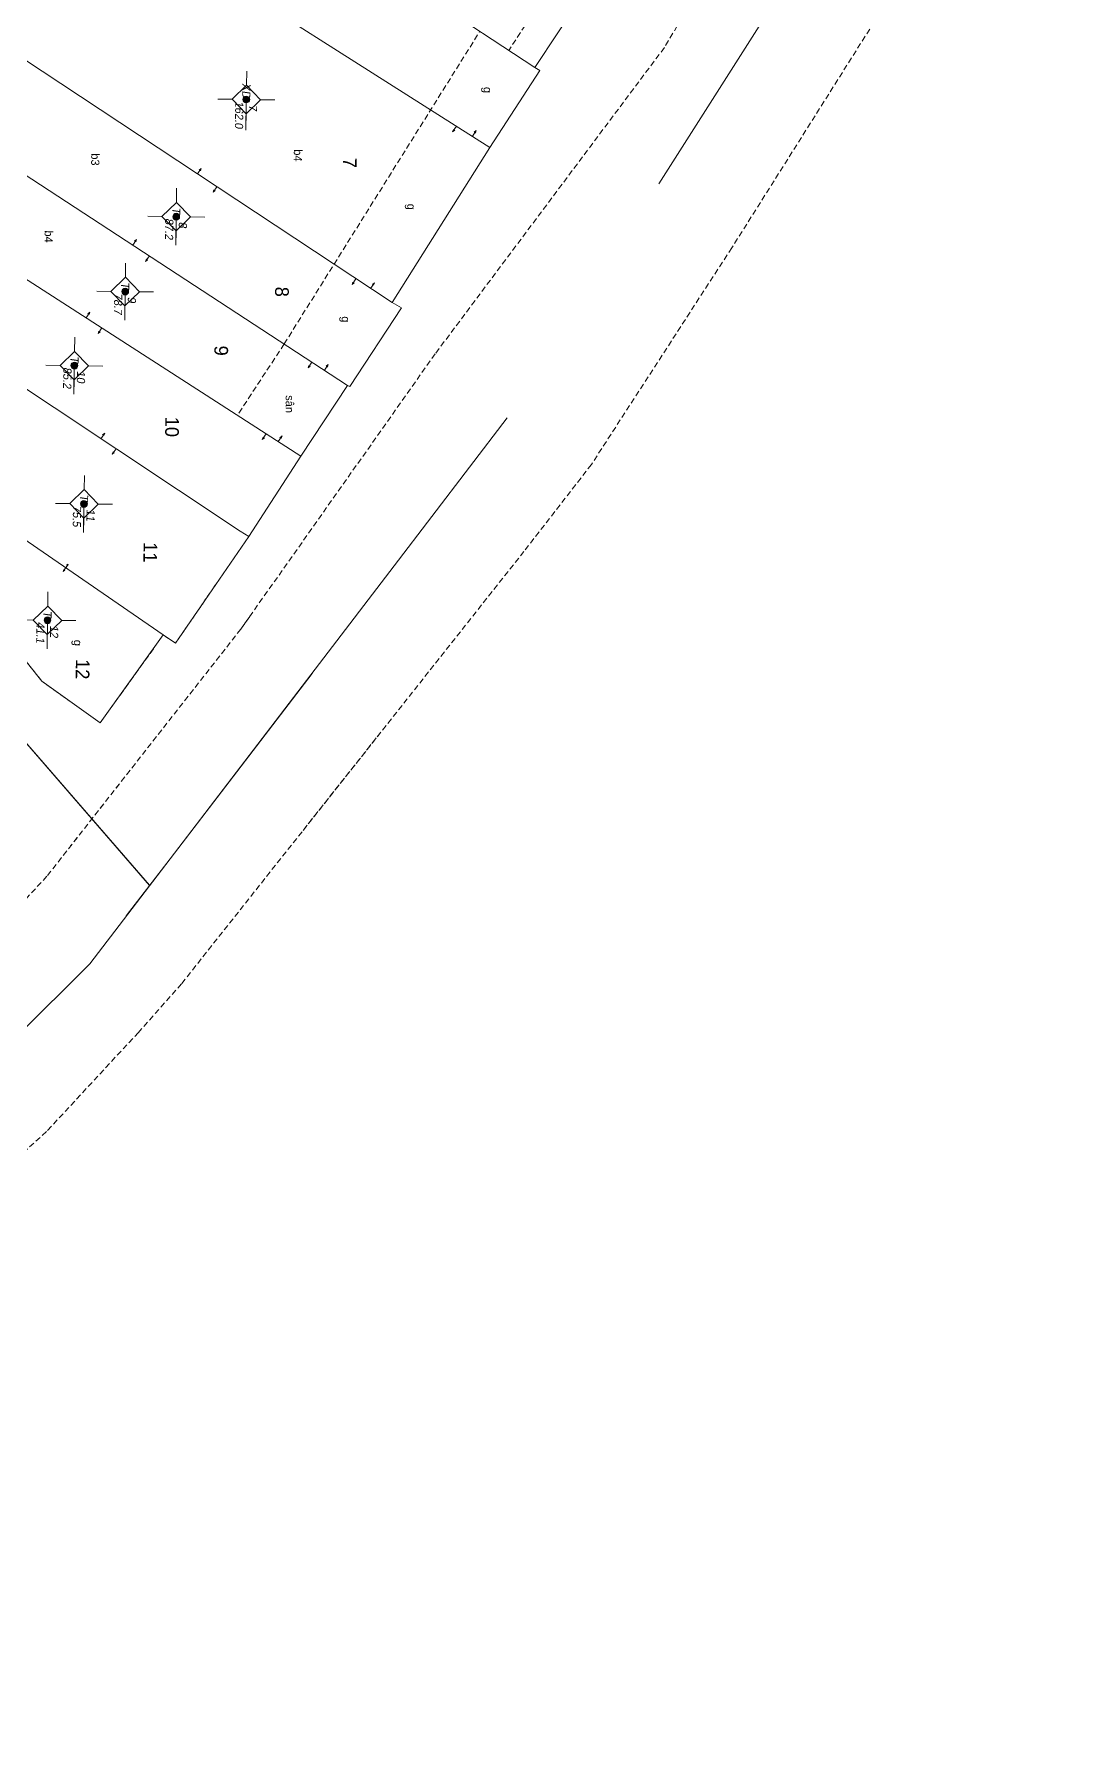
# Model space of a CAD drawing. Extents: x 601689 to 602595, y 1189742 to 1190763.
# Drawn here: x 602463.2 to 602508.4, y 1190035.2 to 1190110.6 of the extents above; entities that cross this region are included whole.
import ezdxf
from ezdxf.enums import TextEntityAlignment as Align

# ---------------------------------------------------------------- set-up
doc = ezdxf.new("R2010")
doc.units = 0
doc.header["$MEASUREMENT"] = 0
doc.linetypes.add('HIDDEN', pattern=[0.375, 0.25, -0.125])
for name, color, linetype in [('10', 250, 'Continuous'), ('11', 7, 'Continuous'), ('13', 7, 'Continuous'), ('14', 7, 'Continuous'), ('15', 7, 'Continuous'), ('16', 7, 'Continuous'), ('22', 7, 'Continuous'), ('46', 7, 'Continuous'), ('53', 7, 'Continuous'), ('57', 7, 'Continuous')]:
    doc.layers.add(name, color=color, linetype=linetype)
doc.layers.get('0').off()
doc.styles.add('TXT', font='vnshx.shx')

# ---------------------------------------------------------------- blocks, each defined once
blk = doc.blocks.new('NH3R')
at = {"layer": '16', "color": 7, "linetype": 'Continuous', "lineweight": 0}
for p, q in [((0, 0), (0.297, -0.005)), ((0.297, -0.005), (0.186, 0.031)), ((0.297, -0.005), (0.189, -0.033))]:
    blk.add_line(p, q, dxfattribs=at)
blk = doc.blocks.new('NH3')
at = {"layer": '16', "color": 7, "linetype": 'Continuous', "lineweight": 0}
for p, q in [((-0.199, -0.002), (-0.113, 0.021)), ((0.197, -0.012), (0.107, 0.015)), ((-0.199, -0.002), (0.197, -0.012)), ((-0.199, -0.002), (-0.116, -0.035)), ((0.197, -0.012), (0.104, -0.027))]:
    blk.add_line(p, q, dxfattribs=at)
blk = doc.blocks.new('*M2934293429342934')
at = {"layer": '13', "color": 3, "linetype": 'Continuous', "lineweight": 0}
blk.add_line((602727.502, 1190139.807), (602728.777, 1190139.807), dxfattribs=at)
at = {"layer": '13', "color": 3, "linetype": 'Continuous', "lineweight": 0, "style": 'TXT', "oblique": 7.60551}
for s, p in [('7', (602727.652, 1190140.107)), ('162.0', (602727.502, 1190139.507))]:
    blk.add_text(s, height=0.36, dxfattribs=at).set_placement(p, align=Align.MIDDLE_LEFT)
blk.add_text('XD', height=0.36, dxfattribs=at).set_placement((602727.383, 1190139.807), align=Align.MIDDLE_RIGHT)
blk = doc.blocks.new('*M2936293629362936')
at = {"layer": '13', "color": 3, "linetype": 'Continuous', "lineweight": 0}
blk.add_line((602732.689, 1190136.807), (602733.709, 1190136.807), dxfattribs=at)
at = {"layer": '13', "color": 3, "linetype": 'Continuous', "lineweight": 0, "style": 'TXT', "oblique": 7.60551}
for s, p in [('8', (602732.839, 1190137.107)), ('87.2', (602732.689, 1190136.507))]:
    blk.add_text(s, height=0.36, dxfattribs=at).set_placement(p, align=Align.MIDDLE_LEFT)
blk.add_text('T', height=0.36, dxfattribs=at).set_placement((602732.492, 1190136.807), align=Align.MIDDLE_RIGHT)
blk = doc.blocks.new('*M2937293729372937')
at = {"layer": '13', "color": 3, "linetype": 'Continuous', "lineweight": 0}
blk.add_line((602736.008, 1190134.615), (602737.028, 1190134.615), dxfattribs=at)
at = {"layer": '13', "color": 3, "linetype": 'Continuous', "lineweight": 0, "style": 'TXT', "oblique": 7.60551}
blk.add_text('T', height=0.36, dxfattribs=at).set_placement((602735.811, 1190134.615), align=Align.MIDDLE_RIGHT)
for s, p in [('9', (602736.158, 1190134.915)), ('78.7', (602736.008, 1190134.315))]:
    blk.add_text(s, height=0.36, dxfattribs=at).set_placement(p, align=Align.MIDDLE_LEFT)
blk = doc.blocks.new('*M2938293829382938')
at = {"layer": '13', "color": 3, "linetype": 'Continuous', "lineweight": 0}
blk.add_line((602745.351, 1190132.942), (602746.371, 1190132.942), dxfattribs=at)
at = {"layer": '13', "color": 3, "linetype": 'Continuous', "lineweight": 0, "style": 'TXT', "oblique": 7.60551}
for s, p in [('11', (602745.501, 1190133.242)), ('75.5', (602745.351, 1190132.642))]:
    blk.add_text(s, height=0.36, dxfattribs=at).set_placement(p, align=Align.MIDDLE_LEFT)
blk.add_text('T', height=0.36, dxfattribs=at).set_placement((602745.154, 1190132.942), align=Align.MIDDLE_RIGHT)
blk = doc.blocks.new('*M2940294029402940')
at = {"layer": '13', "color": 3, "linetype": 'Continuous', "lineweight": 0}
blk.add_line((602739.291, 1190132.432), (602740.311, 1190132.432), dxfattribs=at)
at = {"layer": '13', "color": 3, "linetype": 'Continuous', "lineweight": 0, "style": 'TXT', "oblique": 7.60551}
blk.add_text('T', height=0.36, dxfattribs=at).set_placement((602739.094, 1190132.432), align=Align.MIDDLE_RIGHT)
for s, p in [('10', (602739.441, 1190132.732)), ('85.2', (602739.291, 1190132.132))]:
    blk.add_text(s, height=0.36, dxfattribs=at).set_placement(p, align=Align.MIDDLE_LEFT)
blk = doc.blocks.new('*M2941294129412941')
at = {"layer": '13', "color": 3, "linetype": 'Continuous', "lineweight": 0}
blk.add_line((602750.482, 1190131.415), (602751.502, 1190131.415), dxfattribs=at)
at = {"layer": '13', "color": 3, "linetype": 'Continuous', "lineweight": 0, "style": 'TXT', "oblique": 7.60551}
for s, p in [('12', (602750.632, 1190131.715)), ('41.1', (602750.482, 1190131.115))]:
    blk.add_text(s, height=0.36, dxfattribs=at).set_placement(p, align=Align.MIDDLE_LEFT)
blk.add_text('T', height=0.36, dxfattribs=at).set_placement((602750.285, 1190131.415), align=Align.MIDDLE_RIGHT)
blk = doc.blocks.new('CENTRD')
at = {"layer": '11', "linetype": 'Continuous', "lineweight": 0}
h = blk.add_hatch(color=2, dxfattribs=at)
edge = h.paths.add_edge_path()
edge.add_arc((0, 0), 0.15, 0, 360)
at = {"layer": '11', "color": 2, "linetype": 'Continuous', "lineweight": 0}
for p, q in [((0, 1.25), (0, 0.625)), ((-0.625, 0), (-1.25, 0)), ((0, 0.625), (-0.625, 0)), ((-0.625, 0), (0, -0.625)), ((0.625, 0), (0, 0.625)), ((0, -0.625), (0.625, 0)), ((1.25, 0), (0.625, 0)), ((0, -0.625), (0, -1.25))]:
    blk.add_line(p, q, dxfattribs=at)
blk.add_circle((0, 0), 0.15, dxfattribs=at)
blk = doc.blocks.new('B')
at = {"color": 7, "linetype": 'Continuous', "lineweight": 0}
for p, q in [((0.8, 2.62), (0.801, 5.6)), ((0.62, 2.441), (0.96, 2.78)), ((0.62, -0.969), (0.96, -0.63)), ((0.8, -4.05), (0.8, -0.81))]:
    blk.add_line(p, q, dxfattribs=at)
for points in [[(0.801, 5.6), (0.53, 5.331), (0.8, 10.21), (1.04, 4.83), (0.801, 5.6)], [(0.8, -4.05), (0.531, -4.309), (0.53, -9.429)], [(0.8, -4.05), (1.04, -4.569), (1.04, -10.289)], [(0.53, -7.289), (0.8, -6.95), (1.04, -8.139)]]:
    blk.add_lwpolyline(points, dxfattribs=at)
for points in [[(0.801, 5.6), (0.8, 10.21), (1.04, 4.83)], [(0.8, -4.05), (0.8, -6.95), (1.04, -4.569), (1.04, -8.139)]]:
    blk.add_solid(points, dxfattribs=at)
at = {"color": 7, "linetype": 'Continuous', "lineweight": 0, "style": 'TXT'}
blk.add_text('B', height=1.815, rotation=359.99996, dxfattribs=at).set_placement((0, 0))

msp = doc.modelspace()

# ---------------------------------------------------------------- linework, layer by layer
at = {"layer": '10', "color": 7, "linetype": 'Continuous', "lineweight": 0}
for p, q in [((602468.218, 1190120.33), (602485.205, 1190109.166)), ((602465.699, 1190116.784), (602483.227, 1190105.663)), ((602487.37, 1190112.437), (602485.205, 1190109.166)), ((602478.934, 1190098.852), (602461.847, 1190110.147)), ((602476.974, 1190095.218), (602459.578, 1190106.588)), ((602483.227, 1190105.663), (602478.934, 1190098.852)), ((602457.464, 1190103.366), (602474.931, 1190092.106)), ((602476.974, 1190095.218), (602474.931, 1190092.106)), ((602474.931, 1190092.106), (602472.642, 1190088.587)), ((602468.893, 1190084.269), (602460.324, 1190090.156))]:
    msp.add_line(p, q, dxfattribs=at)
for points in [[(602485.205, 1190109.166), (602485.414, 1190109.044), (602483.227, 1190105.663)], [(602478.934, 1190098.852), (602479.341, 1190098.626), (602477.073, 1190095.167), (602476.974, 1190095.218)], [(602472.642, 1190088.587), (602472.265, 1190088.813), (602461.384, 1190096.052)], [(602468.893, 1190084.269), (602466.12, 1190080.407), (602463.565, 1190082.231), (602458.767, 1190088.248)], [(602472.642, 1190088.587), (602469.428, 1190083.901), (602468.893, 1190084.269)]]:
    msp.add_lwpolyline(points, dxfattribs=at)
at = {"layer": '14', "color": 6, "linetype": 'HIDDEN', "lineweight": 0}
for p, q in [((602486.221, 1190113.203), (602484.055, 1190109.922)), ((602474.198, 1190097.036), (602482.787, 1190110.759)), ((602474.198, 1190097.036), (602472.145, 1190093.905))]:
    msp.add_line(p, q, dxfattribs=at)
at = {"layer": '22', "color": 7, "linetype": 'HIDDEN', "lineweight": 0}
for p, q in [((602487.687, 1190091.751), (602484.724, 1190087.932)), ((602463.565, 1190082.231), (602458.865, 1190088.126)), ((602484.724, 1190087.932), (602474.965, 1190075.605)), ((602471.173, 1190086.447), (602469.428, 1190083.901)), ((602468.893, 1190084.269), (602466.12, 1190080.407)), ((602468.893, 1190084.269), (602469.428, 1190083.901)), ((602466.12, 1190080.407), (602463.565, 1190082.231))]:
    msp.add_line(p, q, dxfattribs=at)
for points in [[(602506.466, 1190136.096), (602490.888, 1190110.048), (602480.822, 1190096.596)], [(602508.302, 1190124.18), (602493.847, 1190101.258), (602487.687, 1190091.751)], [(602480.822, 1190096.596), (602472.296, 1190084.522), (602464.826, 1190075.004)], [(602472.684, 1190085.077), (602472.296, 1190084.522), (602463.788, 1190073.678), (602453.789, 1190062.855), (602449.836, 1190059.769)], [(602454.994, 1190054.458), (602463.815, 1190062.518), (602467.783, 1190066.803), (602469.703, 1190068.967), (602478.364, 1190079.898)]]:
    msp.add_lwpolyline(points, dxfattribs=at)
at = {"layer": '46', "color": 52, "linetype": 'Continuous', "lineweight": 0}
for points in [[(602490.636, 1190104.071), (602497.3, 1190114.541), (602497.739, 1190115.235), (602502.461, 1190122.651), (602504.035, 1190125.129), (602508.41, 1190132.039)], [(602483.984, 1190093.792), (602479.025, 1190087.3), (602469.188, 1190074.444), (602467.264, 1190071.93)], [(602454.802, 1190059.411), (602459.236, 1190063.43), (602465.665, 1190069.832), (602469.188, 1190074.444), (602475.42, 1190082.579)]]:
    msp.add_lwpolyline(points, dxfattribs=at)
at = {"layer": '57', "color": 172, "linetype": 'Continuous', "lineweight": 0}
for points in [[(602449.456, 1190096.936), (602458.26, 1190084.825), (602468.292, 1190073.277)], [(602449.456, 1190096.936), (602458.26, 1190084.825), (602468.292, 1190073.267)]]:
    msp.add_lwpolyline(points, dxfattribs=at)

# ---------------------------------------------------------------- block references
at = {"color": 7, "linetype": 'Continuous', "lineweight": 0, "rotation": 269.214199256255}
msp.add_blockref('B', (602467.312, 1190036.798), dxfattribs=at)
at = {"layer": '11', "color": 2, "linetype": 'Continuous', "lineweight": 0, "rotation": 269.1680420500809}
for p in [(602472.535, 1190107.766), (602469.46, 1190102.623), (602467.22, 1190099.336), (602464.989, 1190096.085), (602465.411, 1190090.018), (602463.81, 1190084.91)]:
    msp.add_blockref('CENTRD', p, dxfattribs=at)
at = {"layer": '13', "color": 3, "linetype": 'Continuous', "lineweight": 0, "rotation": 269.1680420500809}
for name in ['*M2934293429342934', '*M2936293629362936', '*M2937293729372937', '*M2940294029402940', '*M2938293829382938', '*M2941294129412941']:
    msp.add_blockref(name, (-578790.27, 1810052.359), dxfattribs=at)
at = {"layer": '16', "color": 7, "linetype": 'Continuous', "lineweight": 0}
for p, rotation in [((602481.76, 1190106.594), 236.3492635865952), ((602482.463, 1190106.153), 56.53443474388915), ((602470.39, 1190104.499), 56.53443474388915), ((602471.243, 1190103.937), 236.5344347438892), ((602477.348, 1190099.894), 236.3492635865952), ((602477.992, 1190099.475), 56.53443474388915), ((602466.151, 1190092.877), 56.36066138587785), ((602466.824, 1190092.437), 236.3606613858776)]:
    msp.add_blockref('NH3R', p, dxfattribs=dict(at, rotation=rotation))
for name, p, xscale, yscale, rotation in [('NH3R', (602467.557, 1190101.378), 1.000001323391634, 1.000001323391634, 56.83434052380583), ('NH3R', (602468.281, 1190100.908), 1.000001323391634, 1.000001323391634, 236.8343405238058), ('NH3R', (602465.504, 1190098.186), 0.9999988714386452, 0.9999988714386452, 57.19351371498191), ('NH3R', (602466.197, 1190097.737), 0.9999988714386452, 0.9999988714386452, 237.193513714982), ('NH3R', (602475.417, 1190096.23), 1.000001323391634, 1.000001323391634, 236.8343405238058), ('NH3R', (602475.962, 1190095.883), 1.000001323391634, 1.000001323391634, 56.83434052380583), ('NH3R', (602473.404, 1190093.088), 0.9999988714386452, 0.9999988714386452, 237.193513714982), ('NH3R', (602473.94, 1190092.75), 0.9999988714386452, 0.9999988714386452, 57.19351371498191), ('NH3', (602464.613, 1190087.208), 0.9999989931300404, 0.9999989931300404, 235.5131237611441)]:
    msp.add_blockref(name, p, dxfattribs=dict(at, xscale=xscale, yscale=yscale, rotation=rotation))

# ---------------------------------------------------------------- texts
at = {"layer": '15', "color": 7, "linetype": 'Continuous', "lineweight": 0, "style": 'TXT'}
for s, p in [('g', (602483.134, 1190108.315)), ('b3', (602465.913, 1190105.401)), ('b4', (602474.805, 1190105.579)), ('g', (602479.783, 1190103.19)), ('b4', (602463.866, 1190102.018)), ('g', (602476.905, 1190098.249)), ('g', (602465.15, 1190084.05))]:
    msp.add_text(s, height=0.36, rotation=269.21439, dxfattribs=at).set_placement(p, align=Align.MIDDLE_LEFT)
msp.add_text('s%%169n', height=0.36, rotation=269.21439, dxfattribs=at).set_placement((602474.262, 1190094.4), align=Align.CENTER)
at = {"layer": '53', "color": 200, "linetype": 'Continuous', "lineweight": 0, "style": 'TXT'}
for s, p in [('7', (602476.781, 1190105.212)), ('8', (602473.803, 1190099.552)), ('9', (602471.137, 1190096.969)), ('10', (602468.984, 1190093.848)), ('11', (602468.029, 1190088.341)), ('12', (602465.058, 1190083.212))]:
    msp.add_text(s, height=0.6, rotation=269.21439, dxfattribs=at).set_placement(p)

doc.saveas('drawing.dxf')
